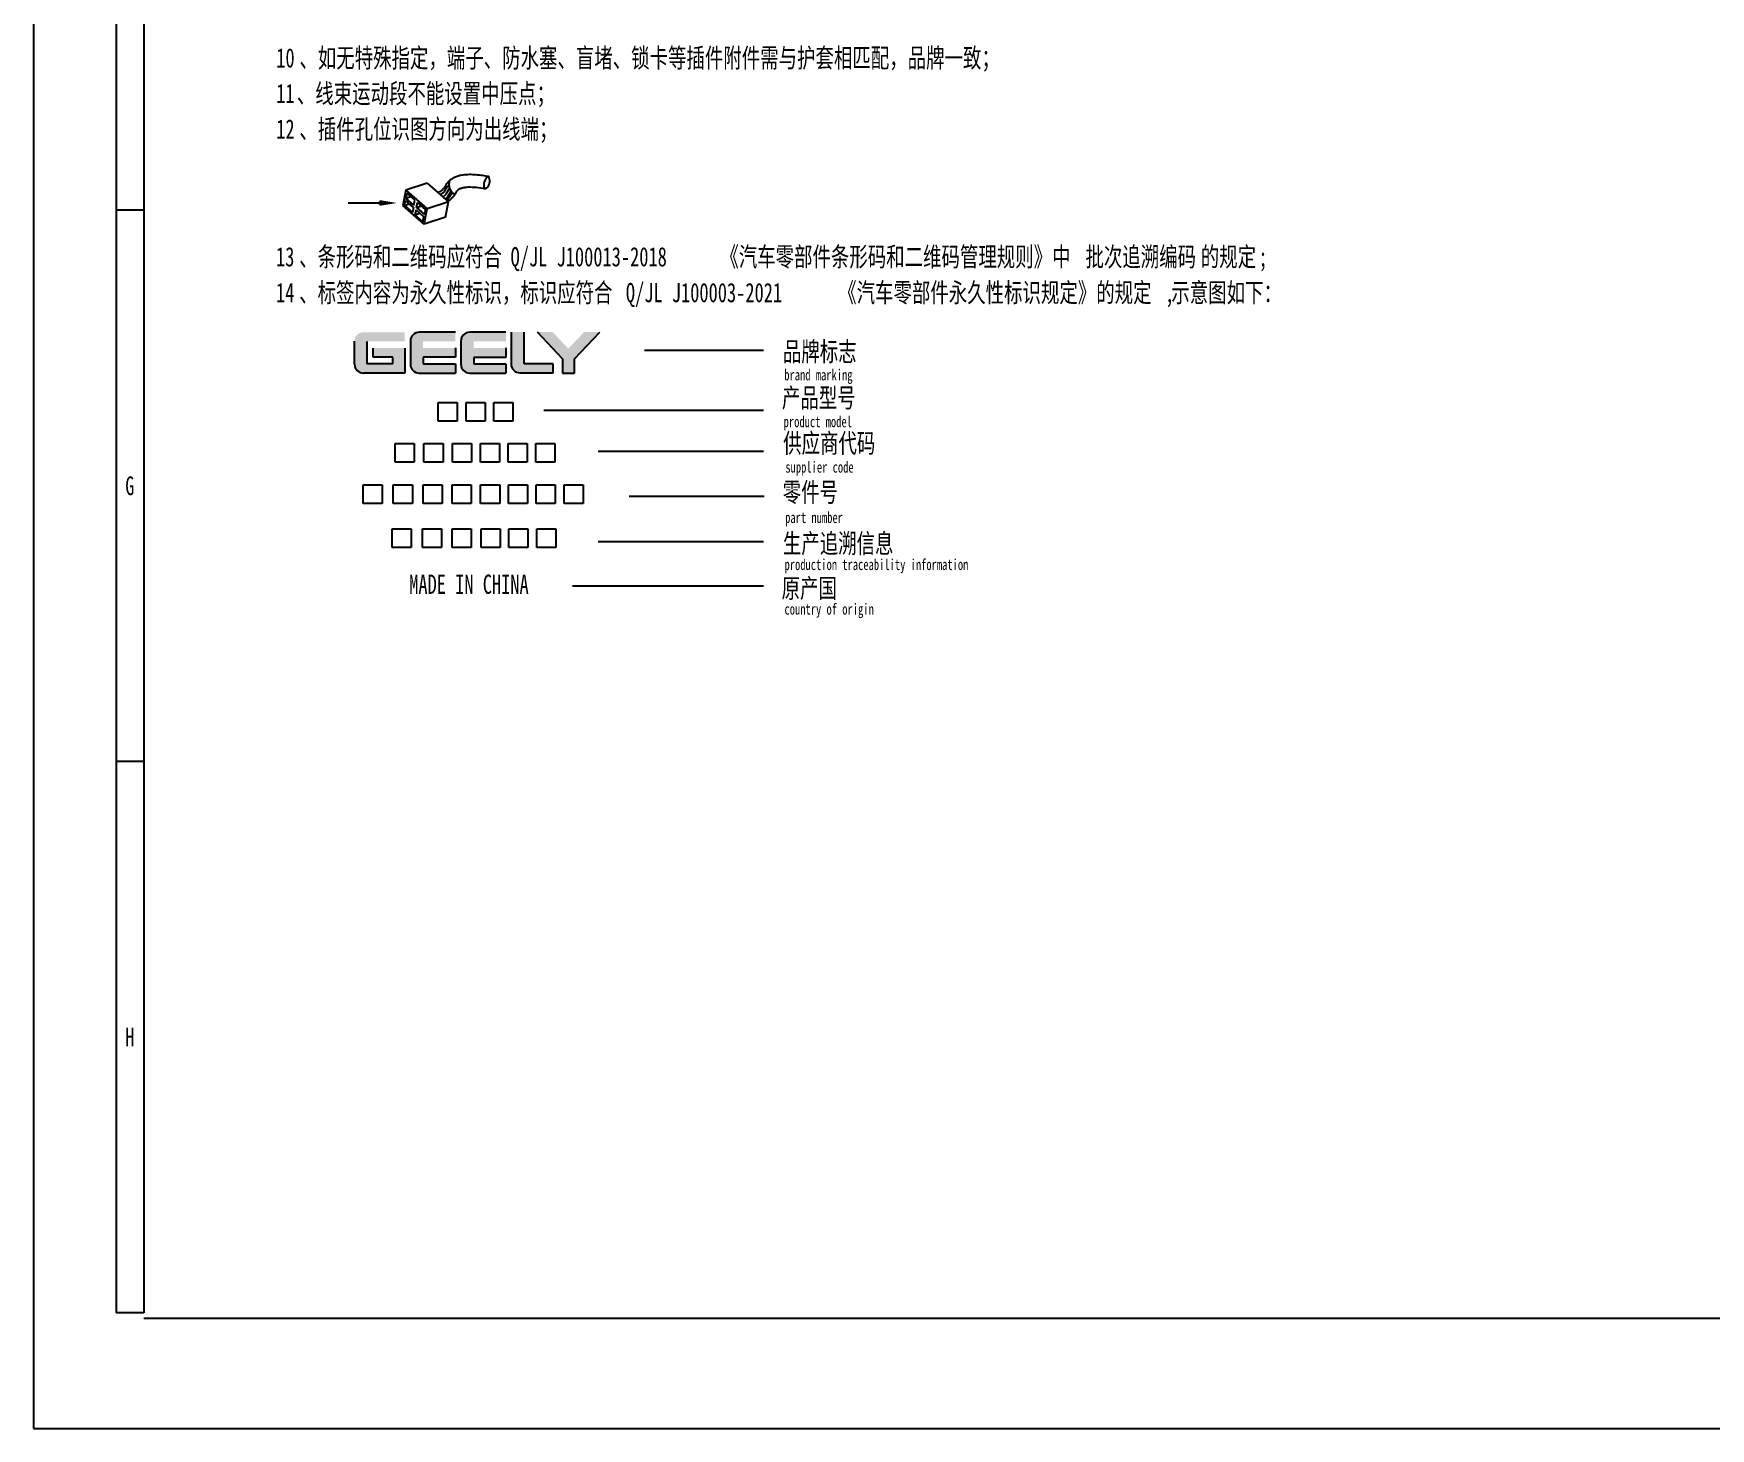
# Model space of a CAD drawing. Header units: inches. Extents: x 47316 to 59086, y 3141 to 11743.
# Drawn here: x 50247.9 to 50552, y 10740.2 to 10993.3 of the extents above; entities that cross this region are included whole.
import ezdxf

# ---------------------------------------------------------------- set-up
doc = ezdxf.new("R2010")
doc.units = ezdxf.units.IN
doc.header["$MEASUREMENT"] = 0
doc.layers.add('Drawing Frame', color=7, linetype='Continuous')
doc.styles.add('MtX_SimSun', font='')
doc.styles.get("Standard").update_dxf_attribs({"font": ''})
doc.styles.get('MtX_SimSun').set_extended_font_data('SimSun')
doc.styles.get('Standard').set_extended_font_data('SimSun')

msp = doc.modelspace()

# ---------------------------------------------------------------- hatches: boundary and pattern name
at = {"layer": 'Drawing Frame', "lineweight": -3}
for points in [[(50307.74, 10939.08, 0.414214), (50306.14, 10937.48), (50306.14, 10933.27, 0.414214), (50307.74, 10931.67), (50315.23, 10931.67), (50315.23, 10936.22), (50309.5, 10936.22), (50309.5, 10934.55), (50313.1, 10934.55), (50313.1, 10933.35), (50308.38, 10933.35), (50308.38, 10937.42), (50315.23, 10937.42), (50315.23, 10939.08)], [(50318.56, 10936.23), (50318.56, 10937.42), (50324.42, 10937.42), (50324.42, 10939.08), (50317.86, 10939.08, 0.414214), (50316.26, 10937.48), (50316.26, 10933.28, 0.414214), (50317.86, 10931.68), (50324.42, 10931.68), (50324.42, 10933.35), (50318.59, 10933.35), (50318.59, 10934.54), (50324.42, 10934.54), (50324.42, 10936.23)], [(50327.71, 10936.23), (50327.71, 10937.41), (50333.57, 10937.42), (50333.57, 10939.08), (50327.01, 10939.08, 0.414214), (50325.4, 10937.48), (50325.4, 10933.28, 0.414214), (50327.01, 10931.68), (50333.57, 10931.68), (50333.57, 10933.35), (50327.74, 10933.35), (50327.74, 10934.53), (50333.57, 10934.53), (50333.57, 10936.23)], [(50334.52, 10933.32, 0.414214), (50336.12, 10931.72), (50342.13, 10931.72), (50342.13, 10933.36), (50336.9, 10933.36), (50336.9, 10939.1), (50334.52, 10939.1)], [(50344.88, 10936.11), (50342.07, 10939.1), (50339.3, 10939.1), (50343.86, 10934.25), (50343.86, 10931.69), (50345.98, 10931.69), (50345.98, 10934.25), (50350.63, 10939.1), (50347.74, 10939.1)]]:
    msp.add_hatch(color=0, dxfattribs=at).paths.add_polyline_path(points)

# ---------------------------------------------------------------- linework, layer by layer
at = {"color": 0, "lineweight": -3}
for p, q in [((50247.93, 11581.24), (50247.93, 10740.24)), ((50267.93, 11561.24), (50267.93, 10761.24)), ((50262.93, 11261.24), (50262.93, 10761.24)), ((50267.93, 10961.24), (50262.93, 10961.24)), ((50267.93, 10861.24), (50262.93, 10861.24)), ((50267.93, 10761.24), (50262.93, 10761.24)), ((50267.93, 10760.24), (52010.93, 10760.24)), ((50247.93, 10740.24), (52030.93, 10740.24)), ((50247.93, 10740.24), (50267.93, 10740.24))]:
    msp.add_line(p, q, dxfattribs=at)
at = {"layer": 'Drawing Frame', "color": 0, "lineweight": -3}
for p, q in [((50323.27, 10966.52), (50323.43, 10966.68)), ((50323.43, 10966.68), (50323.54, 10966.76)), ((50323.54, 10966.76), (50323.65, 10966.85)), ((50323.65, 10966.85), (50323.76, 10966.93)), ((50323.76, 10966.93), (50323.87, 10967)), ((50323.87, 10967), (50323.99, 10967.08)), ((50323.99, 10967.08), (50324.12, 10967.15)), ((50324.12, 10967.15), (50324.27, 10967.22)), ((50324.27, 10967.22), (50324.42, 10967.29)), ((50324.42, 10967.29), (50324.58, 10967.35)), ((50324.58, 10967.35), (50324.74, 10967.41)), ((50324.74, 10967.41), (50324.91, 10967.46)), ((50324.91, 10967.46), (50325.07, 10967.51)), ((50325.07, 10967.51), (50325.24, 10967.55)), ((50325.24, 10967.55), (50325.42, 10967.58)), ((50325.42, 10967.58), (50325.63, 10967.62)), ((50325.63, 10967.62), (50325.85, 10967.65)), ((50325.85, 10967.65), (50326.12, 10967.68)), ((50326.12, 10967.68), (50326.39, 10967.71)), ((50326.39, 10967.71), (50326.67, 10967.72)), ((50326.67, 10967.72), (50326.95, 10967.73)), ((50326.95, 10967.73), (50327.24, 10967.73)), ((50327.24, 10967.73), (50327.53, 10967.72)), ((50327.53, 10967.72), (50327.82, 10967.7)), ((50327.82, 10967.7), (50328.12, 10967.68)), ((50328.12, 10967.68), (50328.41, 10967.66)), ((50328.41, 10967.66), (50328.7, 10967.63)), ((50328.7, 10967.63), (50329, 10967.59)), ((50329, 10967.59), (50329.29, 10967.55)), ((50329.29, 10967.55), (50329.58, 10967.5)), ((50329.58, 10967.5), (50329.88, 10967.45)), ((50329.88, 10967.45), (50330.17, 10967.39)), ((50330.17, 10967.39), (50330.46, 10967.33)), ((50315.45, 10964.84), (50314.89, 10962.08)), ((50315.62, 10964.33), (50315.44, 10963.42)), ((50315.44, 10963.42), (50316.32, 10963.71)), ((50319.32, 10966.15), (50315.45, 10964.84)), ((50315.45, 10964.84), (50319.31, 10961.44)), ((50315.62, 10964.33), (50317.06, 10963.06)), ((50319.32, 10966.15), (50323.18, 10962.75)), ((50321.26, 10964.44), (50321.46, 10964.54)), ((50321.46, 10964.54), (50321.59, 10964.61)), ((50321.59, 10964.61), (50321.71, 10964.68)), ((50321.71, 10964.68), (50321.81, 10964.75)), ((50321.72, 10964), (50322.42, 10964.57)), ((50321.81, 10964.75), (50321.91, 10964.82)), ((50321.91, 10964.82), (50322.03, 10964.92)), ((50322.03, 10964.92), (50322.12, 10965)), ((50322.12, 10965), (50322.21, 10965.09)), ((50322.19, 10963.63), (50322.77, 10964.14)), ((50322.21, 10965.09), (50322.28, 10965.18)), ((50322.28, 10965.18), (50322.36, 10965.28)), ((50322.36, 10965.28), (50322.48, 10965.46)), ((50322.42, 10964.57), (50322.73, 10965.19)), ((50322.48, 10965.46), (50322.61, 10965.66)), ((50322.61, 10965.66), (50322.73, 10965.85)), ((50322.64, 10963.25), (50323.19, 10963.87)), ((50322.73, 10965.85), (50322.87, 10966.05)), ((50322.73, 10965.19), (50323.28, 10965.87)), ((50322.77, 10964.14), (50323.2, 10964.98)), ((50322.87, 10966.05), (50322.99, 10966.21)), ((50323.86, 10964.44), (50322.95, 10962.99)), ((50322.99, 10966.21), (50323.12, 10966.37)), ((50323.12, 10966.37), (50323.27, 10966.52)), ((50323.19, 10963.87), (50323.59, 10964.64)), ((50323.2, 10964.98), (50323.36, 10965.21)), ((50323.85, 10963.5), (50323.95, 10963.61)), ((50323.95, 10963.61), (50324.05, 10963.72)), ((50324.05, 10963.72), (50324.15, 10963.85)), ((50324.15, 10963.85), (50324.27, 10964.01)), ((50324.27, 10964.01), (50324.36, 10964.16)), ((50324.36, 10964.16), (50324.54, 10964.43)), ((50324.54, 10964.43), (50324.62, 10964.56)), ((50324.62, 10964.56), (50324.7, 10964.67)), ((50324.7, 10964.67), (50324.76, 10964.76)), ((50324.76, 10964.76), (50324.83, 10964.84)), ((50324.83, 10964.84), (50324.9, 10964.91)), ((50324.9, 10964.91), (50324.94, 10964.95)), ((50324.94, 10964.95), (50325.01, 10965.01)), ((50325.01, 10965.01), (50325.1, 10965.07)), ((50325.1, 10965.07), (50325.21, 10965.13)), ((50325.21, 10965.13), (50325.29, 10965.16)), ((50325.29, 10965.16), (50325.39, 10965.2)), ((50325.39, 10965.2), (50325.5, 10965.24)), ((50325.5, 10965.24), (50325.63, 10965.28)), ((50325.63, 10965.28), (50325.83, 10965.33)), ((50325.83, 10965.33), (50326.04, 10965.36)), ((50326.04, 10965.36), (50326.17, 10965.38)), ((50326.17, 10965.38), (50326.47, 10965.41)), ((50326.47, 10965.41), (50326.78, 10965.43)), ((50326.78, 10965.43), (50327.12, 10965.43)), ((50327.12, 10965.43), (50327.47, 10965.42)), ((50327.47, 10965.42), (50327.83, 10965.4)), ((50327.83, 10965.4), (50328.2, 10965.37)), ((50328.2, 10965.37), (50328.58, 10965.33)), ((50328.58, 10965.33), (50329.04, 10965.26)), ((50329.04, 10965.26), (50329.46, 10965.19)), ((50329.46, 10965.19), (50329.87, 10965.11)), ((50304.99, 10962.53), (50310.67, 10962.53)), ((50310.67, 10962.78), (50310.67, 10962.28)), ((50318.75, 10958.68), (50314.89, 10962.08)), ((50315.17, 10962.09), (50315.36, 10963)), ((50315.17, 10962.09), (50316.05, 10962.38)), ((50315.17, 10962.09), (50316.61, 10960.82)), ((50316.8, 10961.73), (50315.36, 10963)), ((50316.88, 10962.15), (50315.44, 10963.42)), ((50316.8, 10961.73), (50316.61, 10960.82)), ((50316.88, 10962.15), (50317.06, 10963.06)), ((50317.28, 10961.31), (50317.09, 10960.4)), ((50317.09, 10960.4), (50317.97, 10960.69)), ((50317.28, 10961.31), (50318.72, 10960.04)), ((50317.36, 10961.73), (50317.54, 10962.64)), ((50317.36, 10961.73), (50318.24, 10962.02)), ((50317.36, 10961.73), (50318.8, 10960.46)), ((50318.98, 10961.37), (50317.54, 10962.64)), ((50318.75, 10958.68), (50319.31, 10961.44)), ((50318.98, 10961.37), (50318.8, 10960.46)), ((50323.18, 10962.75), (50319.31, 10961.44)), ((50322.62, 10959.98), (50323.18, 10962.75)), ((50322.95, 10962.99), (50322.91, 10962.99)), ((50323.08, 10962.84), (50323.24, 10962.95)), ((50323.24, 10962.95), (50323.38, 10963.06)), ((50323.38, 10963.06), (50323.51, 10963.16)), ((50323.51, 10963.16), (50323.63, 10963.27)), ((50323.63, 10963.27), (50323.75, 10963.38)), ((50323.75, 10963.38), (50323.85, 10963.5)), ((50318.53, 10959.13), (50317.09, 10960.4)), ((50318.53, 10959.13), (50318.72, 10960.04)), ((50322.62, 10959.98), (50318.75, 10958.68)), ((50306.14, 10933.27), (50306.14, 10937.48)), ((50308.38, 10937.42), (50308.38, 10933.35)), ((50309.5, 10934.55), (50309.5, 10936.22)), ((50315.23, 10936.22), (50315.23, 10931.67)), ((50316.26, 10937.48), (50316.26, 10933.28)), ((50324.42, 10939.08), (50317.86, 10939.08)), ((50324.42, 10936.23), (50324.42, 10934.54)), ((50325.4, 10937.48), (50325.4, 10933.28)), ((50333.57, 10939.08), (50327.01, 10939.08)), ((50333.57, 10936.23), (50333.57, 10934.53)), ((50334.52, 10939.1), (50334.52, 10933.32)), ((50336.9, 10933.36), (50336.9, 10939.1)), ((50343.86, 10934.25), (50339.3, 10939.1)), ((50345.98, 10934.25), (50350.63, 10939.1)), ((50313.1, 10933.35), (50308.38, 10933.35)), ((50313.1, 10934.55), (50309.5, 10934.55)), ((50313.1, 10933.35), (50313.1, 10934.55)), ((50324.42, 10934.54), (50318.59, 10934.54)), ((50318.59, 10934.54), (50318.59, 10933.35)), ((50318.59, 10933.35), (50324.42, 10933.35)), ((50324.42, 10933.35), (50324.42, 10931.68)), ((50333.57, 10934.53), (50327.74, 10934.53)), ((50327.74, 10934.53), (50327.74, 10933.35)), ((50327.74, 10933.35), (50333.57, 10933.35)), ((50333.57, 10933.35), (50333.57, 10931.68)), ((50342.13, 10933.36), (50336.9, 10933.36)), ((50342.13, 10931.72), (50342.13, 10933.36)), ((50343.86, 10934.25), (50343.86, 10931.69)), ((50345.98, 10931.69), (50345.98, 10934.25)), ((50358.71, 10935.84), (50380.26, 10935.84)), ((50315.23, 10931.67), (50307.74, 10931.67)), ((50317.86, 10931.68), (50324.42, 10931.68)), ((50327.01, 10931.68), (50333.57, 10931.68)), ((50336.12, 10931.72), (50342.13, 10931.72)), ((50343.86, 10931.69), (50345.98, 10931.69)), ((50321.31, 10926.34), (50324.76, 10926.34)), ((50321.31, 10922.95), (50321.31, 10926.34)), ((50324.76, 10926.34), (50324.76, 10922.95)), ((50326.37, 10926.34), (50329.82, 10926.34)), ((50326.37, 10922.95), (50326.37, 10926.34)), ((50329.82, 10926.34), (50329.82, 10922.95)), ((50331.37, 10926.34), (50334.82, 10926.34)), ((50331.37, 10922.95), (50331.37, 10926.34)), ((50334.82, 10926.34), (50334.82, 10922.95)), ((50340.47, 10924.97), (50380.26, 10924.97)), ((50324.76, 10922.95), (50321.31, 10922.95)), ((50329.82, 10922.95), (50326.37, 10922.95)), ((50334.82, 10922.95), (50331.37, 10922.95)), ((50313.48, 10918.9), (50316.93, 10918.9)), ((50313.48, 10915.51), (50313.48, 10918.9)), ((50316.93, 10918.9), (50316.93, 10915.51)), ((50318.72, 10918.9), (50322.17, 10918.9)), ((50318.72, 10915.51), (50318.72, 10918.9)), ((50322.17, 10918.9), (50322.17, 10915.51)), ((50323.89, 10918.9), (50327.35, 10918.9)), ((50323.89, 10915.51), (50323.89, 10918.9)), ((50327.35, 10918.9), (50327.35, 10915.51)), ((50328.95, 10918.9), (50332.41, 10918.9)), ((50328.95, 10915.51), (50328.95, 10918.9)), ((50332.41, 10918.9), (50332.41, 10915.51)), ((50333.96, 10918.9), (50337.41, 10918.9)), ((50333.96, 10915.51), (50333.96, 10918.9)), ((50337.41, 10918.9), (50337.41, 10915.51)), ((50339.01, 10918.9), (50342.47, 10918.9)), ((50339.01, 10915.51), (50339.01, 10918.9)), ((50342.47, 10918.9), (50342.47, 10915.51)), ((50316.93, 10915.51), (50313.48, 10915.51)), ((50322.17, 10915.51), (50318.72, 10915.51)), ((50327.35, 10915.51), (50323.89, 10915.51)), ((50332.41, 10915.51), (50328.95, 10915.51)), ((50337.41, 10915.51), (50333.96, 10915.51)), ((50342.47, 10915.51), (50339.01, 10915.51)), ((50350.32, 10917.5), (50380.25, 10917.5)), ((50307.69, 10911.43), (50311.14, 10911.43)), ((50307.69, 10908.04), (50307.69, 10911.43)), ((50311.14, 10911.43), (50311.14, 10908.04)), ((50313.16, 10911.43), (50316.62, 10911.43)), ((50313.16, 10908.04), (50313.16, 10911.43)), ((50316.62, 10911.43), (50316.62, 10908.04)), ((50318.58, 10911.43), (50322.03, 10911.43)), ((50318.58, 10908.04), (50318.58, 10911.43)), ((50322.03, 10911.43), (50322.03, 10908.04)), ((50323.82, 10911.43), (50327.28, 10911.43)), ((50323.82, 10908.04), (50323.82, 10911.43)), ((50327.28, 10911.43), (50327.28, 10908.04)), ((50328.99, 10911.43), (50332.45, 10911.43)), ((50328.99, 10908.04), (50328.99, 10911.43)), ((50332.45, 10911.43), (50332.45, 10908.04)), ((50334.05, 10911.43), (50337.51, 10911.43)), ((50334.05, 10908.04), (50334.05, 10911.43)), ((50337.51, 10911.43), (50337.51, 10908.04)), ((50339.06, 10911.43), (50342.51, 10911.43)), ((50339.06, 10908.04), (50339.06, 10911.43)), ((50342.51, 10911.43), (50342.51, 10908.04)), ((50344.12, 10911.43), (50347.57, 10911.43)), ((50344.12, 10908.04), (50344.12, 10911.43)), ((50347.57, 10911.43), (50347.57, 10908.04)), ((50355.95, 10909.36), (50380.39, 10909.36)), ((50311.14, 10908.04), (50307.69, 10908.04)), ((50316.62, 10908.04), (50313.16, 10908.04)), ((50322.03, 10908.04), (50318.58, 10908.04)), ((50327.28, 10908.04), (50323.82, 10908.04)), ((50332.45, 10908.04), (50328.99, 10908.04)), ((50337.51, 10908.04), (50334.05, 10908.04)), ((50342.51, 10908.04), (50339.06, 10908.04)), ((50347.57, 10908.04), (50344.12, 10908.04)), ((50312.96, 10903.4), (50316.41, 10903.4)), ((50312.96, 10900.01), (50312.96, 10903.4)), ((50316.41, 10903.4), (50316.41, 10900.01)), ((50318.43, 10903.4), (50321.89, 10903.4)), ((50318.43, 10900.01), (50318.43, 10903.4)), ((50321.89, 10903.4), (50321.89, 10900.01)), ((50323.85, 10903.4), (50327.3, 10903.4)), ((50323.85, 10900.01), (50323.85, 10903.4)), ((50327.3, 10903.4), (50327.3, 10900.01)), ((50329.09, 10903.4), (50332.55, 10903.4)), ((50329.09, 10900.01), (50329.09, 10903.4)), ((50332.55, 10903.4), (50332.55, 10900.01)), ((50334.1, 10903.4), (50337.55, 10903.4)), ((50334.1, 10900.01), (50334.1, 10903.4)), ((50337.55, 10903.4), (50337.55, 10900.01)), ((50339.15, 10903.4), (50342.61, 10903.4)), ((50339.15, 10900.01), (50339.15, 10903.4)), ((50342.61, 10903.4), (50342.61, 10900.01)), ((50316.41, 10900.01), (50312.96, 10900.01)), ((50321.89, 10900.01), (50318.43, 10900.01)), ((50327.3, 10900.01), (50323.85, 10900.01)), ((50332.55, 10900.01), (50329.09, 10900.01)), ((50337.55, 10900.01), (50334.1, 10900.01)), ((50342.61, 10900.01), (50339.15, 10900.01)), ((50350.32, 10901.13), (50380.25, 10901.13)), ((50345.64, 10893.07), (50380.27, 10893.07))]:
    msp.add_line(p, q, dxfattribs=at)
for centre, radius, start, end in [((50325.17, 10965.91), 1.94, 158.8986, 245.1271), ((50317.86, 10937.48), 1.6, 90, 180), ((50327.01, 10937.48), 1.6, 90, 180), ((50307.74, 10933.27), 1.6, 180, 270), ((50317.86, 10933.28), 1.6, 180, 270), ((50327.01, 10933.28), 1.6, 180, 270), ((50336.12, 10933.32), 1.6, 180, 270)]:
    msp.add_arc(centre, radius, start, end, dxfattribs=at)
for centre, major_axis, ratio, start_param, end_param in [((50330.16, 10966.22), (0.31, 1.11), 0.456658, 0.023514, 3.166002), ((50329.36, 10966.23), (0.93, 1.05), 0.856366, 4.350039, 5.865361), ((50329.19, 10966.84), (-0.49, 1.75), 0.747713, 4.517475, 4.780808)]:
    msp.add_ellipse(centre, major_axis=major_axis, ratio=ratio, start_param=start_param, end_param=end_param, dxfattribs=at)
msp.add_solid([(50310.67, 10963.05), (50313.79, 10962.53), (50310.67, 10962.01)], dxfattribs=at)

# ---------------------------------------------------------------- texts
at = {"color": 0, "lineweight": -3, "width": 0.7}
for s, height, p in [('、如无特殊指定，端子、防水塞、盲堵、锁卡等插件附件需与护套相匹配，品牌一致；', 3.5, (50296.13, 10987.1)), ('10', 3.5, (50291.93, 10987.1)), ('11', 3.5, (50291.93, 10980.64)), ('、线束运动段不能设置中压点；', 3.5, (50295.67, 10980.64)), ('12', 3.5, (50291.93, 10974.19)), ('、插件孔位识图方向为出线端；', 3.5, (50296.13, 10974.19)), ('13', 3.5, (50291.89, 10951.03)), ('、条形码和二维码应符合', 3.5, (50296.09, 10951.03)), ('Q/JL J100013-2018', 3.5, (50334.42, 10951.03)), ('《汽车零部件条形码和二维码管理规则》中', 3.5, (50372.45, 10951.03)), ('批次追溯编码', 3.5, (50438.65, 10951.03)), ('的规定', 3.5, (50459.56, 10951.03)), (';', 3.5, (50470.01, 10951.03)), ('、标签内容为永久性标识，标识应符合', 3.5, (50296.09, 10944.53)), ('《汽车零部件永久性标识规定》的规定', 3.5, (50393.82, 10944.53)), ('示意图如下：', 3.5, (50454.22, 10944.53)), ('14', 3.5, (50291.89, 10944.53)), ('Q/JL J100003-2021', 3.5, (50355.32, 10944.53)), (',', 3.5, (50453.06, 10944.53)), ('品牌标志', 3.5, (50383.79, 10933.82)), ('brand marking', 2, (50384.04, 10930.36)), ('产品型号', 3.5, (50383.61, 10925.44)), ('供应商代码', 3.5, (50383.84, 10917.22)), ('product model ', 2, (50383.93, 10921.86)), ('supplier code', 2, (50384.24, 10913.62)), ('零件号', 3.5, (50383.76, 10908.32)), ('part number', 2, (50384.2, 10904.48)), ('生产追溯信息', 3.5, (50383.79, 10899.03)), ('production traceability information', 2, (50384.09, 10895.95)), ('MADE IN CHINA', 3.5, (50316.04, 10891.63)), ('原产国', 3.5, (50383.56, 10890.9)), ('country of origin', 2, (50384.08, 10887.87))]:
    msp.add_text(s, height=height, dxfattribs=at).set_placement(p)
at = {"color": 0, "lineweight": -3, "style": 'MtX_SimSun', "width": 0.7}
for s, p in [('G', (50264.57, 10909.54)), ('H', (50264.59, 10809.54))]:
    msp.add_text(s, height=3.4, dxfattribs=at).set_placement(p)

doc.saveas('drawing.dxf')
